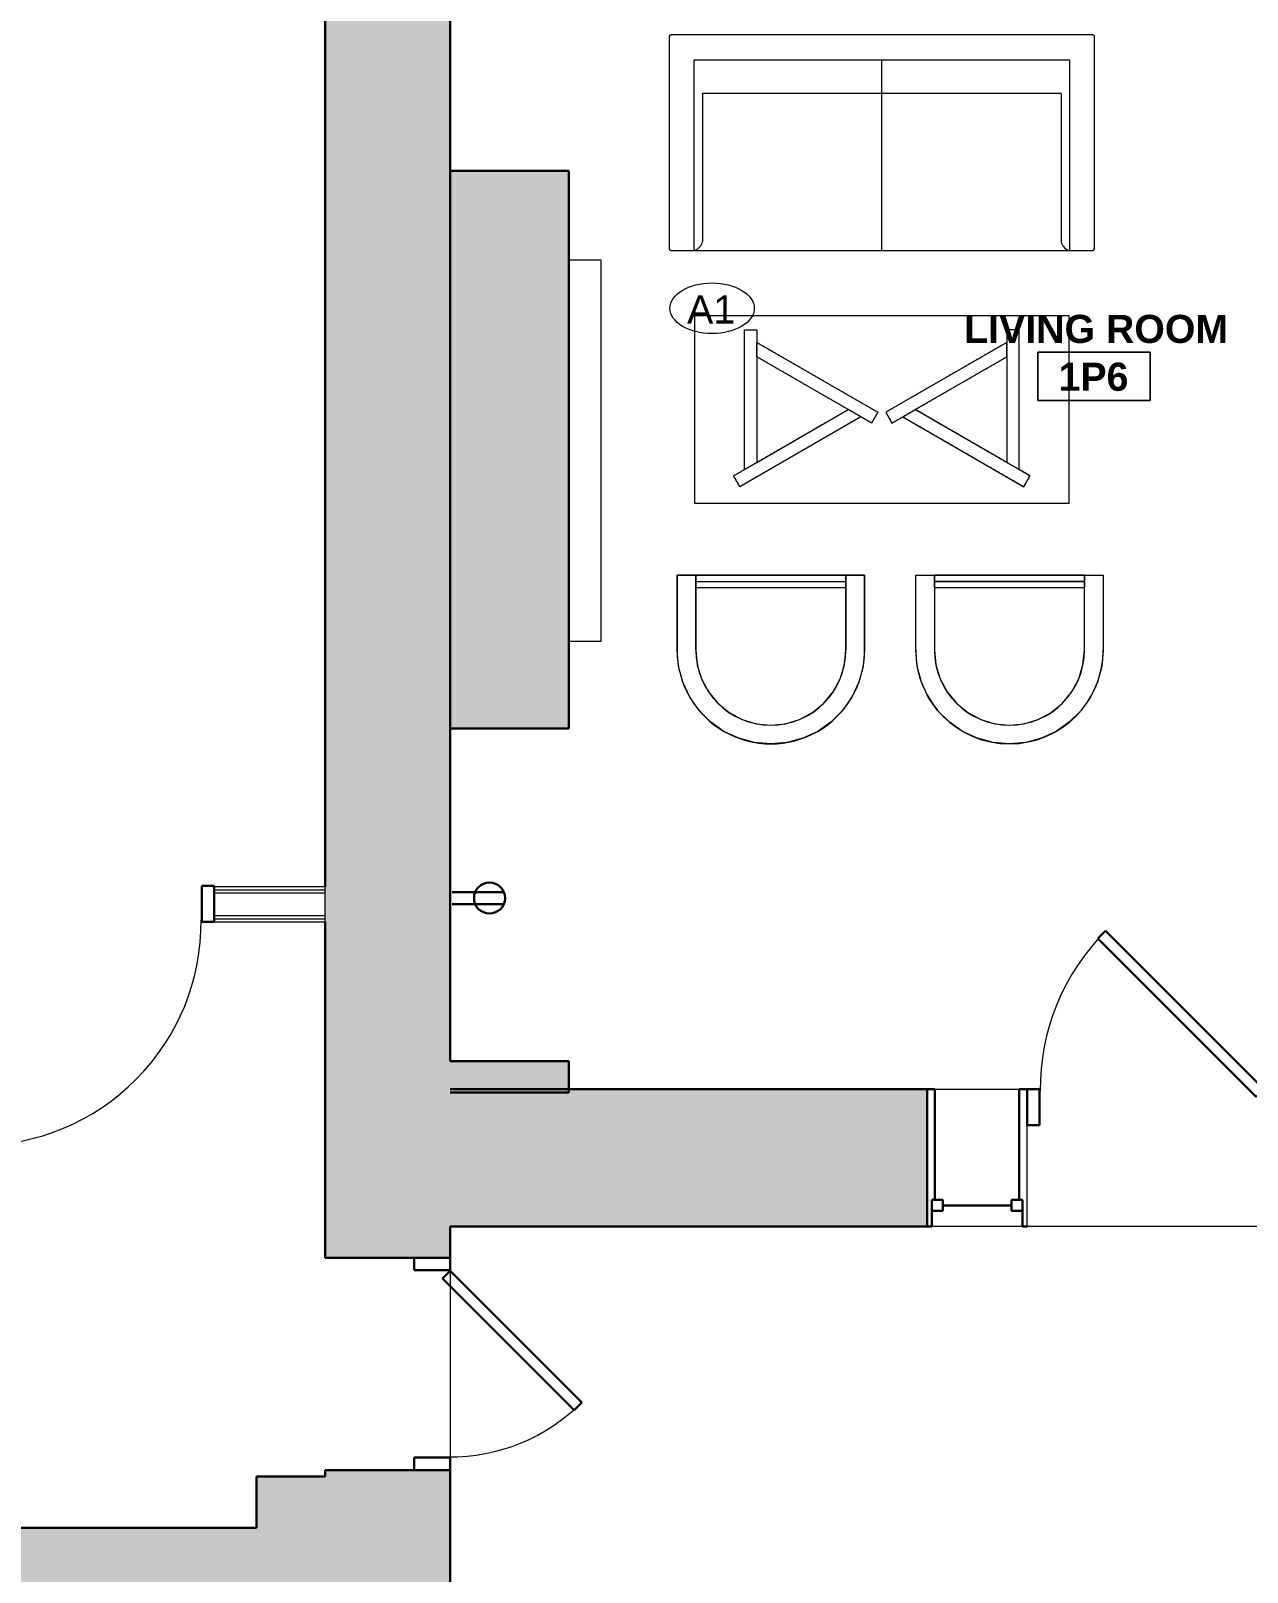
# Model space of a CAD drawing. Header units: inches. Extents: x -4688 to 1542, y -3558 to 978.
# Drawn here: x -637.2 to -442.5, y 29.1 to 275.9 of the extents above; entities that cross this region are included whole.
import ezdxf

# ---------------------------------------------------------------- set-up
doc = ezdxf.new("R2010")
doc.units = ezdxf.units.IN
doc.header["$MEASUREMENT"] = 0
doc.linetypes.add('Dash', pattern=[0.25, 0.125, -0.125])
for name, color, linetype, lineweight in [('A-ANNO-NOTE', 131, 'Continuous', 40), ('A-AREA-IDEN', 2, 'Continuous', 9), ('A-DOOR', 31, 'Continuous', 18), ('A-DOOR-FRAM', 31, 'Continuous', 30), ('A-FLOR', 192, 'Continuous', 18), ('A-GLAZ', 151, 'Continuous', 18), ('A-WALL', 113, 'Continuous', 18), ('A-WALL-PATT', 111, 'Continuous', 18), ('I-FURN', 30, 'Continuous', 9), ('I-FURN-HDLN', 30, 'Dash', 9), ('I-WALL', 2, 'Continuous', 18), ('Q-SPCQ', 91, 'Continuous', 9), ('Q-SPCQ-IDEN', 132, 'Continuous', 9)]:
    doc.layers.add(name, color=color, linetype=linetype, lineweight=lineweight)
doc.styles.add('Arial', font='arial.ttf', dxfattribs={"height": 4.5})
doc.styles.add('Swis721 Lt BT_B', font='', dxfattribs={"height": 4.5})
doc.styles.get('Swis721 Lt BT_B').set_extended_font_data('Swis721 Lt BT', bold=True)

# ---------------------------------------------------------------- blocks, each defined once
blk = doc.blocks.new('Single Flush - D12 2_6_ X 8_-7610144-1st Floor Power _ Signal')
at = {"layer": 'A-DOOR', "color": 8, "lineweight": 30}
for p, q in [((-7.41, -29.84), (13.67, -8.76)), ((13.67, -8.76), (14.91, -10)), ((14.91, -10), (-6.17, -31.08)), ((-6.17, -31.08), (-7.41, -29.84))]:
    blk.add_line(p, q, dxfattribs=at)
at = {"layer": 'A-DOOR', "lineweight": 9}
blk.add_arc((14.91, -10), 29.81, 179.5, 225, dxfattribs=at)
at = {"layer": 'A-DOOR-FRAM', "color": 8}
for p, q in [((-17, -4.25), (-17, -10)), ((-17, -4.25), (-15, -4.25)), ((-15, -4.25), (-15, -10)), ((15, -4.25), (15, -10)), ((15, -4.25), (17, -4.25)), ((17, -4.25), (17, -10)), ((-17, -10), (-15, -10)), ((15, -10), (17, -10))]:
    blk.add_line(p, q, dxfattribs=at)
blk = doc.blocks.new('Single Flush - D9 3_ X 8_-7610145-1st Floor Power _ Signal')
at = {"layer": 'A-DOOR', "color": 8, "lineweight": 30}
for p, q in [((-7.42, 36.32), (-8.65, 35.09)), ((-8.65, 35.09), (16.67, 9.76)), ((17.91, 11), (-7.42, 36.32)), ((16.67, 9.76), (17.91, 11))]:
    blk.add_line(p, q, dxfattribs=at)
at = {"layer": 'A-DOOR', "lineweight": 9}
blk.add_arc((17.91, 11), 35.81, 135, 180.5, dxfattribs=at)
at = {"layer": 'A-DOOR-FRAM', "color": 8}
for p, q in [((-20, 5.25), (-20, 11)), ((-20, 11), (-18, 11)), ((-18, 5.25), (-18, 11)), ((18, 5.25), (18, 11)), ((18, 11), (20, 11)), ((20, 5.25), (20, 11)), ((-20, 5.25), (-18, 5.25)), ((18, 5.25), (20, 5.25))]:
    blk.add_line(p, q, dxfattribs=at)
blk = doc.blocks.new('Double Hung - 16_ x 72_-6975636-1st Floor Power _ Signal')
at = {"layer": 'A-GLAZ', "color": 8, "lineweight": 30}
for p, q in [((-6.75, 11), (-8, 11)), ((-6.75, 11), (-6.75, -6.75)), ((6.75, 11), (8, 11)), ((6.75, -6.75), (6.75, 11)), ((-7.25, -6.75), (-5.5, -6.75)), ((-7.25, -8.5), (-7.25, -6.75)), ((-7.25, -6.75), (-6.75, -6.75)), ((-7.25, -6.75), (-7.25, -11)), ((-5.5, -8.5), (-5.5, -6.75)), ((5.5, -8.5), (5.5, -6.75)), ((7.25, -6.75), (5.5, -6.75)), ((6.75, -6.75), (7.25, -6.75)), ((7.25, -8.5), (7.25, -6.75)), ((7.25, -6.75), (7.25, -11)), ((-7.25, -8.5), (-5.5, -8.5)), ((-5.5, -7.625), (5.5, -7.625)), ((7.25, -8.5), (5.5, -8.5)), ((-8, -11), (-7.25, -11)), ((8, -11), (7.25, -11))]:
    blk.add_line(p, q, dxfattribs=at)
blk = doc.blocks.new('Fireplace - Fireplace-7242478-1st Floor Power _ Signal')
at = {"layer": 'Q-SPCQ'}
for p, q in [((-528.62, 237.06), (-533.79, 237.06)), ((-528.62, 176.06), (-528.62, 237.06)), ((-533.79, 176.06), (-528.62, 176.06))]:
    blk.add_line(p, q, dxfattribs=at)
blk = doc.blocks.new('Single Flush - D2 3_ X 8_-8252890-1st Floor Power _ Signal')
at = {"layer": 'A-DOOR', "lineweight": 30}
for p, q in [((16.15625, 38.625), (16.15625, 2.8125)), ((17.90625, 38.625), (16.15625, 38.625)), ((17.90625, 2.8125), (17.90625, 38.625)), ((16.15625, 2.8125), (17.90625, 2.8125))]:
    blk.add_line(p, q, dxfattribs=at)
at = {"layer": 'A-DOOR', "lineweight": 9}
blk.add_arc((17.90625, 2.8125), 35.8125, 90, 180.5, dxfattribs=at)
at = {"layer": 'A-DOOR-FRAM'}
for p, q in [((-20, -2.9375), (-20, 2.8125)), ((-20, 2.8125), (-18, 2.8125)), ((-18, -2.9375), (-18, 2.8125)), ((18.000004, -2.9375), (18.000004, 2.8125)), ((18.000004, 2.8125), (20.000004, 2.8125)), ((20.000004, -2.9375), (20.000004, 2.8125)), ((-20, -2.9375), (-18, -2.9375)), ((18.000004, -2.9375), (20.000004, -2.9375))]:
    blk.add_line(p, q, dxfattribs=at)
blk = doc.blocks.new('F-Chairs - LC-1-8285325-1st Floor Power _ Signal')
at = {"layer": 'I-FURN'}
for p, q in [((-15, -15), (-15, -27)), ((-15, -27), (-15, -15)), ((-15, -27), (-15, -15)), ((-12, -27), (-12, -15)), ((-12, -15), (-12, -27)), ((-12, -15), (-12, -27)), ((12, -15), (12, -27)), ((12, -27), (12, -15)), ((12, -27), (12, -15)), ((15, -27), (15, -15)), ((15, -15), (15, -27)), ((15, -15), (15, -27)), ((-15, -27), (-12, -27)), ((-12, -27), (-15, -27)), ((-12, -27), (-15, -27)), ((-12, -27), (-12, -25)), ((-12, -25), (-12, -26)), ((-12, -25), (12, -25)), ((12, -26), (-12, -26)), ((-12, -26), (-12, -27)), ((12, -26), (-12, -26)), ((12, -27), (-12, -27)), ((12, -27), (-12, -27)), ((-12, -27), (12, -27)), ((12, -27), (-12, -27)), ((12, -26), (12, -25)), ((12, -25), (12, -27)), ((12, -27), (12, -26)), ((12, -27), (15, -27)), ((15, -27), (12, -27)), ((15, -27), (12, -27))]:
    blk.add_line(p, q, dxfattribs=at)
at = {"layer": 'I-FURN', "flags": 128}
for points in [[(-15, -15), (-14.77, -12.4), (-14.1, -9.87), (-12.99, -7.5), (-11.49, -5.36), (-9.64, -3.51), (-7.5, -2.01), (-5.13, -0.9), (-2.6, -0.23), (0, 0), (2.6, -0.23), (5.13, -0.9), (7.5, -2.01), (9.64, -3.51), (11.49, -5.36), (12.99, -7.5), (14.1, -9.87), (14.77, -12.4), (15, -15)], [(12, -15), (11.77, -12.66), (11.09, -10.41), (9.98, -8.33), (8.49, -6.51), (6.67, -5.02), (4.59, -3.91), (2.34, -3.23), (0, -3), (-2.34, -3.23), (-4.59, -3.91), (-6.67, -5.02), (-8.49, -6.51), (-9.98, -8.33), (-11.09, -10.41), (-11.77, -12.66), (-12, -15)]]:
    blk.add_lwpolyline(points, dxfattribs=at)
at = {"layer": 'I-FURN'}
for radius, start in [(15, 360), (15, 360), (12, 0), (12, 0)]:
    blk.add_arc((0, -15), radius, start, 180, dxfattribs=at)
blk = doc.blocks.new('Seating-Lounge_Settee-Teknion-STLA_Infinito-R2013 - Settee-6750602-1st Floor Power _ Signal')
at = {"layer": 'I-FURN'}
for p, q in [((-34.02, 17.01), (-34.02, -17.01)), ((33.77, 17.26), (-33.77, 17.26)), ((34.02, -17.01), (34.02, 17.01)), ((-30.02, 13.26), (30.02, 13.26)), ((-30.02, -17.26), (-30.02, 13.26)), ((0, -17.26), (0, 13.26)), ((30.02, 13.26), (30.02, -17.26)), ((-28.7, 7.84), (-28.7, -15.91)), ((28.7, 7.84), (-28.7, 7.84)), ((28.7, 7.84), (28.7, -15.91)), ((-33.77, -17.26), (33.77, -17.26))]:
    blk.add_line(p, q, dxfattribs=at)
for centre, radius, start, end in [((-33.77, 17.01), 0.25, 90, 180), ((33.77, 17.01), 0.25, 360, 90), ((-33.77, -17.01), 0.25, 180, 270), ((-30.46, -15.51), 1.8, 289.8454, 347.1609), ((30.46, -15.51), 1.8, 192.8391, 250.1546), ((33.77, -17.01), 0.25, 270, 360)]:
    blk.add_arc(centre, radius, start, end, dxfattribs=at)
blk = doc.blocks.new('F-Chairs - LC-1-8285344-1st Floor Power _ Signal')
at = {"layer": 'I-FURN'}
for p, q in [((-15, 27), (-12, 27)), ((-15, 15), (-15, 27)), ((-15, 15), (-15, 27)), ((-15, 27), (-12, 27)), ((-15, 15), (-15, 27)), ((-15, 27), (-12, 27)), ((-12, 27), (-12, 15)), ((-12, 27), (12, 27)), ((-12, 27), (12, 27)), ((-12, 27), (12, 27)), ((12, 27), (-12, 27)), ((-12, 25), (-12, 27)), ((-12, 27), (-12, 26)), ((-12, 27), (-12, 15)), ((-12, 27), (-12, 15)), ((12, 26), (-12, 26)), ((-12, 26), (-12, 25)), ((-12, 26), (12, 26)), ((12, 25), (-12, 25)), ((12, 27), (15, 27)), ((12, 15), (12, 27)), ((12, 27), (15, 27)), ((12, 27), (15, 27)), ((12, 26), (12, 27)), ((12, 27), (12, 25)), ((12, 15), (12, 27)), ((12, 15), (12, 27)), ((12, 25), (12, 26)), ((15, 27), (15, 15)), ((15, 27), (15, 15)), ((15, 27), (15, 15))]:
    blk.add_line(p, q, dxfattribs=at)
at = {"layer": 'I-FURN', "flags": 128}
for points in [[(15, 15), (14.77, 12.4), (14.1, 9.87), (12.99, 7.5), (11.49, 5.36), (9.64, 3.51), (7.5, 2.01), (5.13, 0.9), (2.6, 0.23), (0, 0), (-2.6, 0.23), (-5.13, 0.9), (-7.5, 2.01), (-9.64, 3.51), (-11.49, 5.36), (-12.99, 7.5), (-14.1, 9.87), (-14.77, 12.4), (-15, 15)], [(-12, 15), (-11.77, 12.66), (-11.09, 10.41), (-9.98, 8.33), (-8.49, 6.51), (-6.67, 5.02), (-4.59, 3.91), (-2.34, 3.23), (0, 3), (2.34, 3.23), (4.59, 3.91), (6.67, 5.02), (8.49, 6.51), (9.98, 8.33), (11.09, 10.41), (11.77, 12.66), (12, 15)]]:
    blk.add_lwpolyline(points, dxfattribs=at)
at = {"layer": 'I-FURN'}
for radius, end in [(15, 0), (15, 0), (12, 360), (12, 360)]:
    blk.add_arc((0, 15), radius, 180, end, dxfattribs=at)
blk = doc.blocks.new('Table-Coffee-Teknion-STTST_Spectrum-R2013 - 17 3_4_ High-7003000-1st Floor Power _ Signal')
at = {"layer": 'I-FURN'}
for p, q in [((30, 15), (-30, 15)), ((-30, 15), (-30, -15)), ((30, -15), (30, 15)), ((-22, 12.76), (-20, 12.76)), ((-22, -9.61), (-22, 12.76)), ((-20, 12.76), (-20, 10.76)), ((22, 12.76), (20, 12.76)), ((20, 12.76), (20, 10.76)), ((22, -9.61), (22, 12.76)), ((-20, 10.76), (-0.63, -0.42)), ((-20, 8.45), (-20, 10.76)), ((20, 10.76), (0.63, -0.42)), ((20, 8.45), (20, 10.76)), ((-20, 8.45), (-20, -8.45)), ((-5.36, 0), (-20, 8.45)), ((5.36, 0), (20, 8.45)), ((20, 8.45), (20, -8.45)), ((-3.36, -1.15), (-22.72, -12.34)), ((-20, -8.45), (-5.36, 0)), ((-3.36, -1.15), (-5.36, 0)), ((-1.63, -2.15), (-3.36, -1.15)), ((-0.63, -0.42), (-1.63, -2.15)), ((0.63, -0.42), (1.63, -2.15)), ((1.63, -2.15), (3.36, -1.15)), ((3.36, -1.15), (5.36, 0)), ((3.36, -1.15), (22.72, -12.34)), ((20, -8.45), (5.36, 0)), ((-23.72, -10.6), (-22, -9.61)), ((-21.99, -9.6), (-20, -8.45)), ((21.99, -9.6), (20, -8.45)), ((23.72, -10.6), (22, -9.61)), ((-22.72, -12.34), (-23.72, -10.6)), ((22.72, -12.34), (23.72, -10.6)), ((-30, -15), (30, -15))]:
    blk.add_line(p, q, dxfattribs=at)
at = {"layer": 'I-FURN-HDLN'}
for p, q in [((-22, 12.76), (-20, 12.76)), ((-22, -9.61), (-22, 12.76)), ((-20, 12.76), (-20, -8.45)), ((20, 12.76), (20, -8.45)), ((22, 12.76), (20, 12.76)), ((22, -9.61), (22, 12.76)), ((-20, 10.76), (-0.63, -0.42)), ((20, 10.76), (0.63, -0.42)), ((-1.63, -2.15), (-20, 8.45)), ((1.63, -2.15), (20, 8.45)), ((-5.36, 0), (-23.73, -10.61)), ((-3.36, -1.15), (-22.73, -12.34)), ((-0.63, -0.42), (-1.63, -2.15)), ((0.63, -0.42), (1.63, -2.15)), ((3.36, -1.15), (22.73, -12.34)), ((5.36, 0), (23.73, -10.61)), ((-23.73, -10.61), (-22.73, -12.34)), ((23.73, -10.61), (22.73, -12.34))]:
    blk.add_line(p, q, dxfattribs=at)
blk = doc.blocks.new('Appliance_Specialty Equipment Tag - Standard-3515593-1st Floor Power _ Signal')
at = {"layer": 'Q-SPCQ-IDEN'}
blk.add_ellipse((-0.0499, 0.0037), major_axis=(-0.1406, 0), ratio=0.600473, dxfattribs=at)
blk = doc.blocks.new('Room Tag - Room Name and Number-3379422-1st Floor Power _ Signal')
at = {"layer": 'A-AREA-IDEN'}
for p, q in [((-0.1881, -0.1636), (-0.1881, -0.0018)), ((-0.1881, -0.0018), (0.1869, -0.0018)), ((0.1869, -0.0018), (-0.1881, -0.0018)), ((-0.1881, -0.0018), (-0.1881, -0.1636)), ((0.1869, -0.0018), (0.1869, -0.1636)), ((0.1869, -0.1636), (0.1869, -0.0018)), ((0.1869, -0.1636), (-0.1881, -0.1636)), ((-0.1881, -0.1636), (0.1869, -0.1636))]:
    blk.add_line(p, q, dxfattribs=at)

msp = doc.modelspace()

# ---------------------------------------------------------------- hatches: boundary and pattern name
at = {"layer": 'A-WALL-PATT', "lineweight": 9}
h = msp.add_hatch(color=7, dxfattribs=at)
h.paths.add_polyline_path([(-570.07, 190.25), (-570.07, 340.52), (-590.07, 340.52), (-590.07, 190.25)], flags=0)
h.paths.add_polyline_path([(-570.07, 376.52), (-570.07, 487.68), (-590.07, 487.68), (-590.07, 376.52)], flags=0)
h.paths.add_polyline_path([(-570.07, 523.68), (-570.07, 543.68), (-590.07, 543.68), (-590.07, 523.68)], flags=0)
for points in [[(-551.07, 164.21), (-551.07, 253.47), (-570.07, 253.47), (-570.07, 164.21), (-556.14, 164.21)], [(-570.07, 106.47), (-570.07, 190.25), (-590.07, 190.25), (-590.07, 106.47)], [(-551.07, 105.94), (-551.07, 110.94), (-570.07, 110.94), (-570.07, 105.94)], [(-590.07, 36.25), (-590.07, 44.47), (-601.07, 44.47), (-601.07, 36.25)]]:
    msp.add_hatch(color=7, dxfattribs=at).paths.add_polyline_path(points, flags=0)
h = msp.add_hatch(color=7, dxfattribs=at)
h.paths.add_polyline_path([(-590.07, 16.25), (-570.07, 16.25), (-570.07, 45.47), (-590.07, 45.47), (-590.07, 32.25)], flags=0)
h.paths.add_polyline_path([(-570.07, 79.47), (-570.07, 106.47), (-590.07, 106.47), (-590.07, 79.47)], flags=0)
h = msp.add_hatch(color=7, dxfattribs=at)
h.paths.add_polyline_path([(1.72, 84.47), (1.72, 106.47), (-16.28, 106.47), (-16.28, 84.47)], flags=0)
h.paths.add_polyline_path([(-70.38, 84.47), (-50.28, 84.47), (-50.28, 106.47), (-70.38, 106.47)], flags=0)
h.paths.add_polyline_path([(-181.36, 84.47), (-154.38, 84.47), (-154.38, 106.47), (-287.02, 106.47), (-287.02, 84.47)], flags=0)
h.paths.add_polyline_path([(-341.98, 84.47), (-327.07, 84.47), (-327.07, 106.47), (-421.72, 106.47), (-421.72, 84.47), (-368.75, 84.47)], flags=0)
h.paths.add_polyline_path([(-502.6, 84.47), (-493.72, 84.47), (-493.72, 106.47), (-570.07, 106.47), (-570.07, 84.47)], flags=0)
h = msp.add_hatch(color=7, dxfattribs=at)
h.paths.add_polyline_path([(-590.07, 16.25), (-590.07, 36.25), (-772.04, 36.25), (-772.04, 16.25), (-609.68, 16.25)], flags=0)
h.paths.add_polyline_path([(-849.04, 16.25), (-834.14, 16.25), (-834.14, 36.25), (-861.04, 36.25), (-861.04, 16.25)], flags=0)
h.paths.add_polyline_path([(-901.04, 16.25), (-901.04, 36.25), (-1015.06, 36.25), (-1015.06, 16.25), (-930.92, 16.25)], flags=0)

# ---------------------------------------------------------------- linework, layer by layer
at = {"layer": 'A-ANNO-NOTE', "lineweight": 30}
for p, q in [((-569.74, 138.02), (-561.48, 138.02)), ((-569.74, 136.1), (-561.48, 136.1))]:
    msp.add_line(p, q, dxfattribs=at)
msp.add_circle((-563.76, 137.06), 2.48, dxfattribs=at)
at = {"layer": 'A-FLOR'}
for p, q in [((-437.72, 84.47), (-477.72, 84.47)), ((-570.07, 79.47), (-570.07, 45.47))]:
    msp.add_line(p, q, dxfattribs=at)
at = {"layer": 'A-WALL', "color": 8, "lineweight": 30}
for p, q in [((-590.07, 340.52), (-590.07, 138.88)), ((-570.07, 110.94), (-570.07, 319.26)), ((-551.07, 253.47), (-570.07, 253.47)), ((-551.07, 164.21), (-551.07, 253.47)), ((-570.07, 164.21), (-551.07, 164.21)), ((-590.07, 133.25), (-590.07, 79.47)), ((-493.72, 106.47), (-570.07, 106.47)), ((-493.72, 84.47), (-493.72, 106.47)), ((-570.07, 84.47), (-493.72, 84.47)), ((-570.07, 79.47), (-570.07, 84.47)), ((-590.07, 79.47), (-570.07, 79.47)), ((-590.07, 44.47), (-601.07, 44.47)), ((-601.07, 44.47), (-601.07, 36.25)), ((-570.07, 45.47), (-590.07, 45.47)), ((-590.07, 45.47), (-590.07, 44.47)), ((-570.07, 9.25), (-570.07, 45.47)), ((-601.07, 36.25), (-772.04, 36.25))]:
    msp.add_line(p, q, dxfattribs=at)
at = {"layer": 'A-WALL'}
for p, q in [((-607.82, 138.38), (-590.07, 138.38)), ((-590.07, 133.25), (-590.07, 138.88)), ((-607.82, 137.88), (-590.07, 137.88)), ((-607.82, 134.25), (-590.07, 134.25)), ((-607.82, 133.75), (-590.07, 133.75))]:
    msp.add_line(p, q, dxfattribs=at)
at = {"layer": 'A-WALL', "lineweight": 9}
for p, q in [((-493.72, 106.47), (-477.72, 106.47)), ((-477.72, 84.47), (-477.72, 106.47)), ((-477.72, 84.47), (-493.72, 84.47))]:
    msp.add_line(p, q, dxfattribs=at)
at = {"layer": 'I-WALL'}
for p, q in [((-590.07, 138.88), (-607.82, 138.88)), ((-607.82, 138.88), (-607.82, 133.25)), ((-607.82, 133.25), (-590.07, 133.25))]:
    msp.add_line(p, q, dxfattribs=at)
at = {"layer": 'I-WALL', "color": 8, "lineweight": 30}
for p, q in [((-551.07, 110.94), (-570.07, 110.94)), ((-551.07, 105.94), (-551.07, 110.94)), ((-570.07, 105.94), (-551.07, 105.94))]:
    msp.add_line(p, q, dxfattribs=at)

# ---------------------------------------------------------------- block references
at = {"layer": 'A-AREA-IDEN', "xscale": 47.99999999999997, "yscale": 47.99999999999997, "zscale": 47.99999999999997}
msp.add_blockref('Room Tag - Room Name and Number-3379422-1st Floor Power _ Signal', (-466.98, 224.57), dxfattribs=at)
at = {"layer": 'A-DOOR'}
for name, p, rotation in [('Single Flush - D2 3_ X 8_-8252890-1st Floor Power _ Signal', (-627.82, 136.07), 180), ('Single Flush - D12 2_6_ X 8_-7610144-1st Floor Power _ Signal', (-580.07, 62.47), 89.99999999999993)]:
    msp.add_blockref(name, p, dxfattribs=dict(at, rotation=rotation))
msp.add_blockref('Single Flush - D9 3_ X 8_-7610145-1st Floor Power _ Signal', (-457.72, 95.47), dxfattribs=at)
at = {"layer": 'A-GLAZ'}
msp.add_blockref('Double Hung - 16_ x 72_-6975636-1st Floor Power _ Signal', (-485.72, 95.47), dxfattribs=at)
at = {"layer": 'I-FURN'}
for name, p in [('Seating-Lounge_Settee-Teknion-STLA_Infinito-R2013 - Settee-6750602-1st Floor Power _ Signal', (-500.97, 258.02)), ('Table-Coffee-Teknion-STTST_Spectrum-R2013 - 17 3_4_ High-7003000-1st Floor Power _ Signal', (-500.97, 215.26)), ('F-Chairs - LC-1-8285344-1st Floor Power _ Signal', (-480.54, 161.74))]:
    msp.add_blockref(name, p, dxfattribs=at)
at = {"layer": 'I-FURN', "rotation": 180}
msp.add_blockref('F-Chairs - LC-1-8285325-1st Floor Power _ Signal', (-518.73, 161.74), dxfattribs=at)
at = {"layer": 'Q-SPCQ'}
msp.add_blockref('Fireplace - Fireplace-7242478-1st Floor Power _ Signal', (-17.28, 2.13), dxfattribs=at)
at = {"layer": 'Q-SPCQ-IDEN', "xscale": 47.99999999999997, "yscale": 47.99999999999997, "zscale": 47.99999999999997}
msp.add_blockref('Appliance_Specialty Equipment Tag - Standard-3515593-1st Floor Power _ Signal', (-525.74, 231.31), dxfattribs=at)

# ---------------------------------------------------------------- texts
at = {"layer": 'A-AREA-IDEN', "char_height": 4.5, "attachment_point": 1, "style": 'Swis721 Lt BT_B'}
for s, insert, width in [('LIVING ROOM', (-487.79, 230.43), 50.298), ('1P6', (-472.68, 222.77), 13.332)]:
    msp.add_mtext(s, dxfattribs=dict(at, insert=insert, width=width))
at = {"layer": 'Q-SPCQ-IDEN', "insert": (-532.13, 233.54), "char_height": 4.5, "width": 9.393, "attachment_point": 1, "style": 'Arial'}
msp.add_mtext('A1', dxfattribs=at)

doc.saveas('drawing.dxf')
